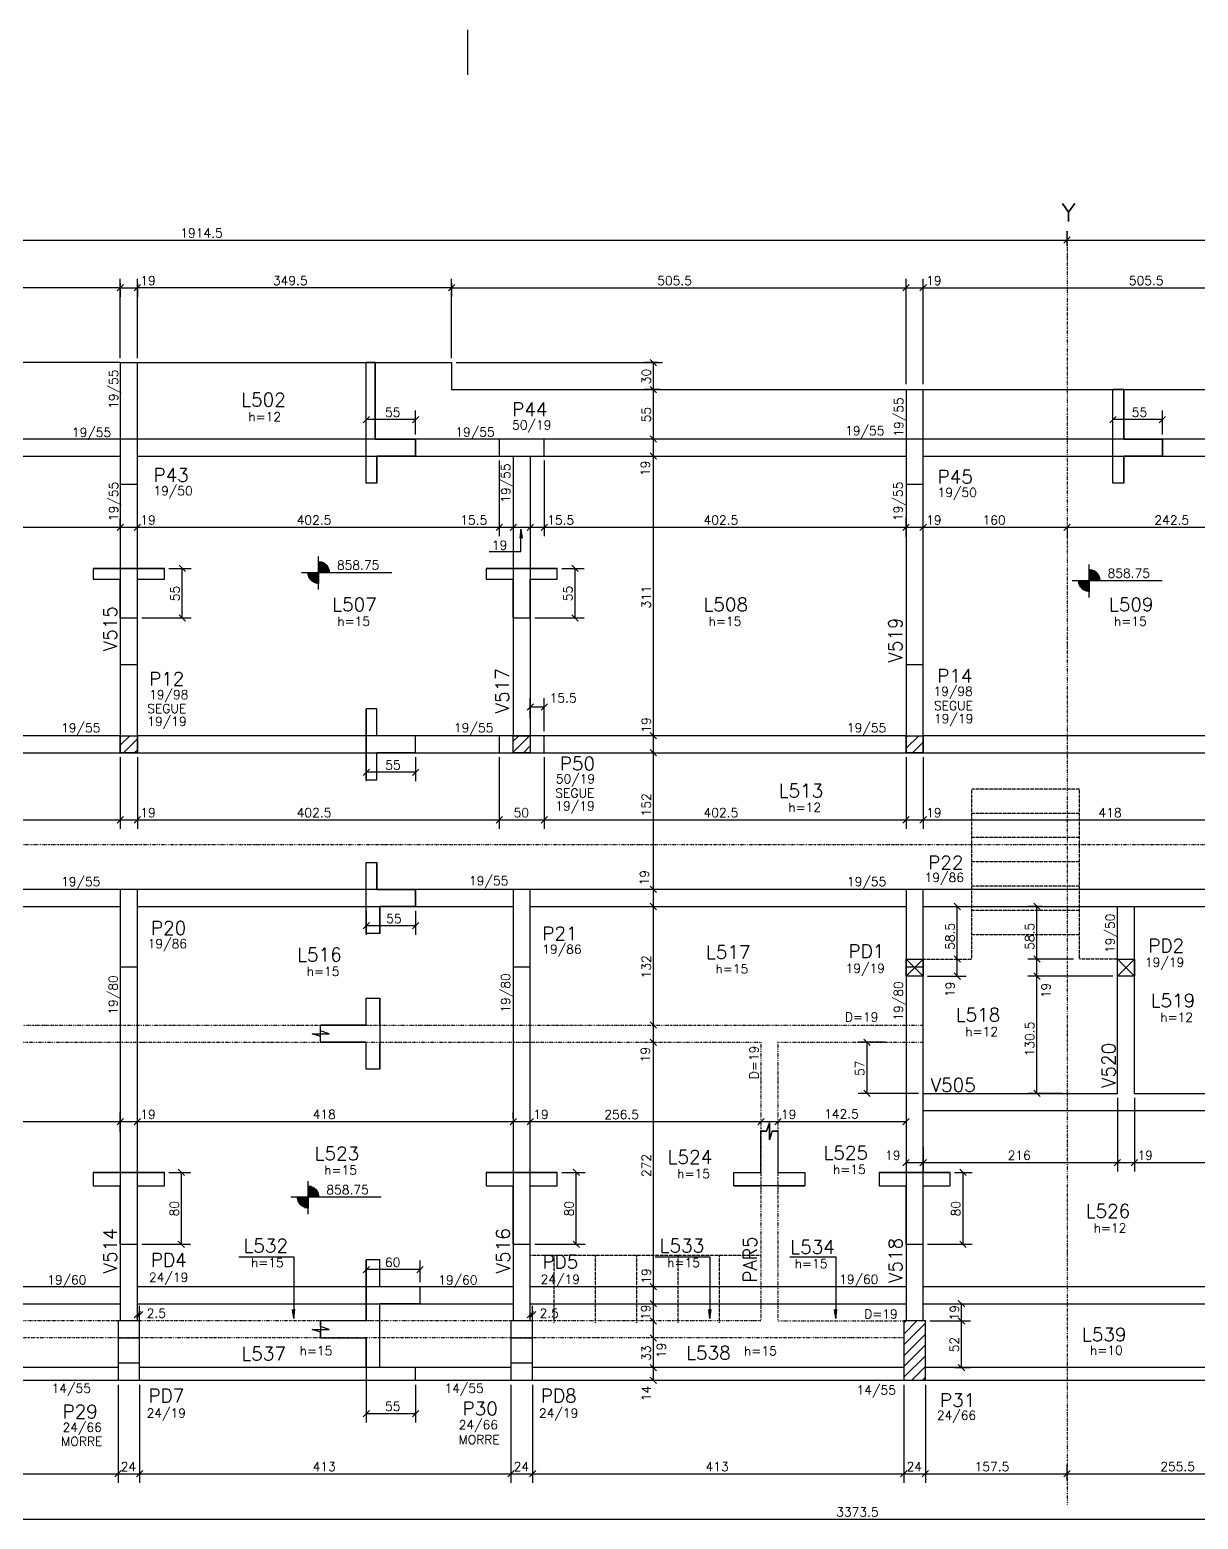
# Model space of a CAD drawing. Extents: x 715 to 5031, y 2524 to 4191.
# Drawn here: x 2140 to 3440, y 2534 to 4191 of the extents above; entities that cross this region are included whole.
import ezdxf

# ---------------------------------------------------------------- set-up
doc = ezdxf.new("R2010")
doc.units = 0
doc.header["$MEASUREMENT"] = 0
doc.linetypes.add('ESTILO_TQS_0004', pattern=[2, 0.5, -0.4, 0.1, -0.4, 0.1, -0.5])
doc.linetypes.add('ESTILO_TQS_0005', pattern=[0.4, 0.3, -0.1])
for name, color, linetype in [('2', 2, 'CONTINUOUS'), ('3', 3, 'CONTINUOUS'), ('4', 4, 'CONTINUOUS'), ('6', 6, 'CONTINUOUS'), ('7', 7, 'CONTINUOUS'), ('8', 8, 'CONTINUOUS'), ('9', 9, 'CONTINUOUS')]:
    doc.layers.add(name, color=color, linetype=linetype)
doc.styles.get("Standard").update_dxf_attribs({"font": 'ROMANS.SHX'})

msp = doc.modelspace()

# ---------------------------------------------------------------- linework, layer by layer
at = {"layer": '2', "linetype": 'Continuous'}
for p, q in [((3290.574966, 3953.366517), (3297.646034, 3960.437585)), ((3290.574966, 3953.366517), (3297.646034, 3960.437585)), ((2237.574966, 3900.363526), (2244.646034, 3907.434594)), ((2237.574966, 3900.363526), (2244.646034, 3907.434594)), ((2244.646034, 3907.434594), (2237.574966, 3900.363526)), ((2256.574966, 3900.363526), (2263.646034, 3907.434594)), ((2256.574966, 3900.363526), (2263.646034, 3907.434594)), ((2263.646034, 3907.434594), (2256.574966, 3900.363526)), ((2613.146034, 3907.434594), (2606.074966, 3900.363526)), ((3111.574966, 3900.363526), (3118.646034, 3907.434594)), ((3111.574966, 3900.363526), (3118.646034, 3907.434594)), ((3130.574966, 3900.363526), (3137.646034, 3907.434594)), ((3130.574966, 3900.363526), (3137.646034, 3907.434594)), ((2837.57233, 3817.079966), (2830.501263, 3824.151034)), ((2837.57233, 3787.079966), (2830.501263, 3794.151034)), ((2837.57233, 3787.079966), (2830.501263, 3794.151034)), ((2518.148264, 3760.882764), (2511.077196, 3753.811696)), ((2573.148264, 3760.882764), (2566.077196, 3753.811696)), ((3348.687475, 3760.882764), (3341.616407, 3753.811696)), ((3403.687475, 3760.882764), (3396.616407, 3753.811696)), ((2837.57233, 3732.079966), (2830.501263, 3739.151034)), ((2837.57233, 3732.079966), (2830.501263, 3739.151034)), ((2830.501263, 3739.151034), (2837.57233, 3732.079966)), ((2837.57233, 3732.079966), (2830.501263, 3739.151034)), ((2837.57233, 3713.079966), (2830.501263, 3720.151034)), ((2837.57233, 3713.079966), (2830.501263, 3720.151034)), ((2237.574966, 3633.922338), (2244.646034, 3640.993405)), ((2237.574966, 3633.922338), (2244.646034, 3640.993405)), ((2256.574966, 3633.922338), (2263.646034, 3640.993405)), ((2256.574966, 3633.922338), (2263.646034, 3640.993405)), ((2659.074966, 3633.922338), (2666.146034, 3640.993405)), ((2674.574966, 3633.922338), (2681.646034, 3640.993405)), ((2674.574966, 3633.922338), (2681.646034, 3640.993405)), ((2693.574966, 3633.922338), (2700.646034, 3640.993405)), ((2693.574966, 3633.922338), (2700.646034, 3640.993405)), ((2709.074966, 3633.922338), (2716.146034, 3640.993405)), ((3111.574966, 3633.922338), (3118.646034, 3640.993405)), ((3111.574966, 3633.922338), (3118.646034, 3640.993405)), ((3130.574966, 3633.922338), (3137.646034, 3640.993405)), ((3130.574966, 3633.922338), (3137.646034, 3640.993405)), ((3290.574966, 3633.922338), (3297.646034, 3640.993405)), ((3290.574966, 3633.922338), (3297.646034, 3640.993405)), ((2313.51276, 3588.152324), (2306.441693, 3595.223392)), ((2750.51276, 3588.152324), (2743.441693, 3595.223392)), ((2313.51276, 3533.152324), (2306.441693, 3540.223392)), ((2750.51276, 3533.152324), (2743.441693, 3540.223392)), ((2700.646034, 3441.070175), (2693.574966, 3433.999107)), ((2716.14601, 3441.070175), (2709.074942, 3433.999107)), ((2837.57233, 3402.079966), (2830.501263, 3409.151034)), ((2837.57233, 3402.079966), (2830.501263, 3409.151034)), ((2837.57233, 3402.079966), (2830.501263, 3409.151034)), ((2837.57233, 3383.079966), (2830.501263, 3390.151034)), ((2837.57233, 3383.079966), (2830.501263, 3390.151034)), ((2518.148264, 3368.400615), (2511.077196, 3361.329547)), ((2573.148264, 3368.400615), (2566.077196, 3361.329547)), ((2237.574966, 3308.492612), (2244.646034, 3315.563679)), ((2237.574966, 3308.492612), (2244.646034, 3315.563679)), ((2256.574966, 3308.492612), (2263.646034, 3315.563679)), ((2256.574966, 3308.492612), (2263.646034, 3315.563679)), ((2659.074942, 3308.492612), (2666.14601, 3315.563679)), ((2659.074942, 3308.492612), (2666.14601, 3315.563679)), ((2709.074942, 3308.492612), (2716.14601, 3315.563679)), ((2709.074942, 3308.492612), (2716.14601, 3315.563679)), ((3111.574966, 3308.492612), (3118.646034, 3315.563679)), ((3111.574966, 3308.492612), (3118.646034, 3315.563679)), ((3130.574966, 3308.492612), (3137.646034, 3315.563679)), ((3130.574966, 3308.492612), (3137.646034, 3315.563679)), ((3130.574966, 3308.492612), (3137.646034, 3315.563679)), ((2837.57233, 3231.079966), (2830.501263, 3238.151034)), ((2837.57233, 3231.079966), (2830.501263, 3238.151034)), ((2837.57233, 3212.079966), (2830.501263, 3219.151034)), ((2837.57233, 3212.079966), (2830.501263, 3219.151034)), ((2837.57233, 3212.079966), (2830.501263, 3219.151034)), ((3175.588624, 3212.079966), (3168.517556, 3219.151034)), ((3264.173933, 3212.079966), (3257.102866, 3219.151034)), ((2518.148264, 3197.670561), (2511.077196, 3190.599493)), ((2573.148264, 3197.670561), (2566.077196, 3190.599493)), ((3175.588624, 3153.579966), (3168.517556, 3160.651034)), ((3175.588624, 3153.579966), (3168.517556, 3160.651034)), ((3264.173933, 3153.579966), (3257.102866, 3160.651034)), ((3264.173933, 3153.579966), (3257.102866, 3160.651034)), ((3175.588624, 3134.579966), (3168.517556, 3141.651034)), ((3264.173933, 3134.579966), (3257.102866, 3141.651034)), ((3264.173933, 3134.579966), (3257.102866, 3141.651034)), ((2837.57233, 3080.079966), (2830.501263, 3087.151034)), ((2837.57233, 3080.079966), (2830.501263, 3087.151034)), ((2837.57233, 3061.079966), (2830.501263, 3068.151034)), ((2837.57233, 3061.079966), (2830.501263, 3068.151034)), ((3075.204661, 3061.079966), (3068.133594, 3068.151034)), ((3075.204661, 3004.079966), (3068.133594, 3011.151034)), ((3264.173933, 3004.079966), (3257.102866, 3011.151034)), ((2237.574966, 2972.778948), (2244.646034, 2979.850016)), ((2237.574966, 2972.778948), (2244.646034, 2979.850016)), ((2256.574966, 2972.778948), (2263.646034, 2979.850016)), ((2256.574966, 2972.778948), (2263.646034, 2979.850016)), ((2674.574966, 2972.778948), (2681.646034, 2979.850016)), ((2674.574966, 2972.778948), (2681.646034, 2979.850016)), ((2693.574966, 2972.778948), (2700.646034, 2979.850016)), ((2693.574966, 2972.778948), (2700.646034, 2979.850016)), ((2950.074966, 2972.778948), (2957.146034, 2979.850016)), ((2950.074966, 2972.778948), (2957.146034, 2979.850016)), ((2969.074966, 2972.778948), (2976.146034, 2979.850016)), ((2969.074966, 2972.778948), (2976.146034, 2979.850016)), ((3111.574966, 2972.778948), (3118.646034, 2979.850016)), ((3111.574966, 2927.242188), (3118.646034, 2934.313256)), ((3130.574966, 2927.242188), (3137.646034, 2934.313256)), ((3130.574966, 2927.242188), (3137.646034, 2934.313256)), ((3346.575082, 2927.242188), (3353.64615, 2934.313256)), ((3346.575082, 2927.242188), (3353.64615, 2934.313256)), ((3365.575082, 2927.242188), (3372.64615, 2934.313256)), ((3365.575082, 2927.242188), (3372.64615, 2934.313256)), ((2312.69836, 2916.29555), (2305.627293, 2923.366618)), ((2751.854482, 2916.29555), (2744.783414, 2923.366618)), ((3181.987086, 2916.29555), (3174.916018, 2923.366618)), ((2312.69836, 2836.29555), (2305.627293, 2843.366618)), ((2751.854482, 2836.29555), (2744.783414, 2843.366618)), ((3181.987086, 2836.29555), (3174.916018, 2843.366618)), ((2518.148264, 2815.287384), (2511.077196, 2808.216316)), ((2578.148264, 2815.287384), (2571.077196, 2808.216316)), ((2837.57233, 2789.079966), (2830.501263, 2796.151034)), ((2837.57233, 2789.079966), (2830.501263, 2796.151034)), ((2837.57233, 2789.079966), (2830.501263, 2796.151034)), ((2837.57233, 2770.079966), (2830.501263, 2777.151034)), ((2837.57233, 2770.079966), (2830.501263, 2777.151034)), ((2837.57233, 2770.079966), (2830.501263, 2777.151034)), ((3180.296562, 2770.079966), (3173.225494, 2777.151034)), ((2263.646034, 2765.0201), (2256.574966, 2757.949032)), ((2266.146034, 2765.0201), (2259.074966, 2757.949032)), ((2700.646034, 2765.0201), (2693.574966, 2757.949032)), ((2703.146034, 2765.0201), (2696.074966, 2757.949032)), ((2837.57233, 2751.079966), (2830.501263, 2758.151034)), ((2837.57233, 2751.079966), (2830.501263, 2758.151034)), ((3180.296562, 2751.079966), (3173.225494, 2758.151034)), ((3180.296562, 2751.079966), (3173.225494, 2758.151034)), ((2837.57233, 2732.079966), (2830.501263, 2739.151034)), ((2837.57233, 2732.079966), (2830.501263, 2739.151034)), ((2837.57233, 2699.079966), (2830.501263, 2706.151034)), ((2837.57233, 2699.079966), (2830.501263, 2706.151034)), ((2837.57233, 2699.079966), (2830.501263, 2706.151034)), ((3180.296562, 2699.079966), (3173.225494, 2706.151034)), ((2837.57233, 2685.079966), (2830.501263, 2692.151034)), ((2511.077196, 2648.038343), (2518.148264, 2655.109411)), ((2511.077196, 2648.038343), (2518.148264, 2655.109411)), ((2566.077196, 2648.038343), (2573.148264, 2655.109411)), ((2235.074966, 2581.028585), (2242.146034, 2588.099652)), ((2235.074966, 2581.028585), (2242.146034, 2588.099652)), ((2259.074966, 2581.028585), (2266.146034, 2588.099652)), ((2259.074966, 2581.028585), (2266.146034, 2588.099652)), ((2672.074966, 2581.028585), (2679.146034, 2588.099652)), ((2672.074966, 2581.028585), (2679.146034, 2588.099652)), ((2696.074966, 2581.028585), (2703.146034, 2588.099652)), ((2696.074966, 2581.028585), (2703.146034, 2588.099652)), ((3109.074966, 2581.028585), (3116.146034, 2588.099652)), ((3109.074966, 2581.028585), (3116.146034, 2588.099652)), ((3133.074966, 2581.028585), (3140.146034, 2588.099652)), ((3133.074966, 2581.028585), (3140.146034, 2588.099652)), ((3290.574966, 2581.028585), (3297.646034, 2588.099652)), ((3290.574966, 2581.028585), (3297.646034, 2588.099652))]:
    msp.add_line(p, q, dxfattribs=at)
at = {"layer": '3', "linetype": 'Continuous'}
for p, q in [((2627.357615, 4190.908516), (2627.357615, 4140.909016)), ((2241.1105, 3820.6155), (1891.6105, 3820.6155)), ((2260.1105, 3820.6155), (2609.6105, 3820.6155)), ((2609.6105, 3820.6155), (2609.6105, 3790.6155)), ((2609.6105, 3790.6155), (3639.6105, 3790.6155)), ((2678.1105, 3716.6155), (2678.1105, 3405.6155)), ((2697.1105, 3716.6155), (2697.1105, 3405.6155)), ((2461.640425, 3568.220148), (2461.640425, 3605.075204)), ((2461.640425, 3599.82678), (2461.640425, 3574.82678)), ((2461.640425, 3599.219432), (2465.48955, 3599.219432)), ((2461.640425, 3598.426583), (2467.388888, 3598.426583)), ((2461.640425, 3597.633734), (2468.712683, 3597.633734)), ((2461.640425, 3596.840873), (2469.747944, 3596.840873)), ((2461.640425, 3596.048084), (2470.595284, 3596.048084)), ((3318.771649, 3559.197714), (3318.771649, 3596.05277)), ((2442.591532, 3587.32678), (2542.978295, 3587.32678)), ((2461.640377, 3586.533979), (2449.140377, 3586.533979)), ((2449.140425, 3587.32678), (2474.140425, 3587.32678)), ((2461.640377, 3585.741129), (2449.241372, 3585.741129)), ((2461.640377, 3584.94828), (2449.368735, 3584.94828)), ((2461.640377, 3584.155431), (2449.549361, 3584.155431)), ((2461.640377, 3583.36263), (2449.785633, 3583.36263)), ((2461.640377, 3582.569733), (2450.080939, 3582.569733)), ((2461.640377, 3581.776932), (2450.439997, 3581.776932)), ((2461.640377, 3580.984083), (2450.869151, 3580.984083)), ((2461.640377, 3580.191234), (2451.377173, 3580.191234)), ((2461.640377, 3579.398385), (2451.976557, 3579.398385)), ((2461.640425, 3595.255235), (2471.304293, 3595.255235)), ((2461.640425, 3594.462374), (2471.90363, 3594.462374)), ((2461.640425, 3593.669525), (2472.411652, 3593.669525)), ((2461.640425, 3592.876676), (2472.840805, 3592.876676)), ((2461.640425, 3592.083827), (2473.199864, 3592.083827)), ((2461.640425, 3591.290978), (2473.495169, 3591.290978)), ((2461.640425, 3590.498176), (2473.731442, 3590.498176)), ((2461.640425, 3589.705327), (2473.91202, 3589.705327)), ((2461.640425, 3588.912478), (2474.039431, 3588.912478)), ((2461.640425, 3588.119629), (2474.140425, 3588.119629)), ((3318.771649, 3590.804346), (3318.771649, 3565.804346)), ((3318.771649, 3590.196999), (3322.620774, 3590.196999)), ((3318.771649, 3589.404149), (3324.520111, 3589.404149)), ((3318.771649, 3588.6113), (3325.843907, 3588.6113)), ((3318.771649, 3587.818439), (3326.879168, 3587.818439)), ((3318.771649, 3587.02565), (3327.726507, 3587.02565)), ((3318.771649, 3586.232801), (3328.435517, 3586.232801)), ((3318.771649, 3585.43994), (3329.034853, 3585.43994)), ((3318.771649, 3584.647091), (3329.542876, 3584.647091)), ((3318.771649, 3583.854242), (3329.972029, 3583.854242)), ((3318.771649, 3583.061393), (3330.331087, 3583.061393)), ((3318.771649, 3582.268544), (3330.626393, 3582.268544)), ((3318.771649, 3581.475742), (3330.862665, 3581.475742)), ((3318.771649, 3580.682893), (3331.043244, 3580.682893)), ((3318.771649, 3579.890044), (3331.170655, 3579.890044)), ((3318.771649, 3579.097195), (3331.271649, 3579.097195)), ((2461.640377, 3578.605583), (2452.685519, 3578.605583)), ((2461.640377, 3577.812675), (2453.532858, 3577.812675)), ((2461.640377, 3577.019873), (2454.568119, 3577.019873)), ((2461.640377, 3576.227024), (2455.891915, 3576.227024)), ((2461.640377, 3575.434175), (2457.7913, 3575.434175)), ((3299.722755, 3578.304346), (3400.109519, 3578.304346)), ((3318.771601, 3577.511545), (3306.271601, 3577.511545)), ((3306.271649, 3578.304346), (3331.271649, 3578.304346)), ((3318.771601, 3576.718696), (3306.372595, 3576.718696)), ((3318.771601, 3575.925846), (3306.499958, 3575.925846)), ((3318.771601, 3575.132997), (3306.680584, 3575.132997)), ((3318.771601, 3574.340196), (3306.916857, 3574.340196)), ((3318.771601, 3573.547299), (3307.212162, 3573.547299)), ((3318.771601, 3572.754498), (3307.571221, 3572.754498)), ((3318.771601, 3571.961649), (3308.000374, 3571.961649)), ((3318.771601, 3571.1688), (3308.508396, 3571.1688)), ((3318.771601, 3570.375951), (3309.107781, 3570.375951)), ((3318.771601, 3569.583149), (3309.816742, 3569.583149)), ((3318.771601, 3568.790241), (3310.664082, 3568.790241)), ((3318.771601, 3567.997439), (3311.699343, 3567.997439)), ((3318.771601, 3567.20459), (3313.023138, 3567.20459)), ((3318.771601, 3566.411741), (3314.922524, 3566.411741)), ((2241.1105, 3395.108767), (2251.617233, 3405.6155)), ((2244.638048, 3386.6155), (2260.1105, 3402.087952)), ((2678.1105, 3387.338602), (2696.387398, 3405.6155)), ((2678.1105, 3399.359417), (2684.366583, 3405.6155)), ((3115.1105, 3391.589251), (3129.136749, 3405.6155)), ((3115.1105, 3403.610067), (3117.115933, 3405.6155)), ((3122.157564, 3386.6155), (3134.1105, 3398.568436)), ((2256.658864, 3386.6155), (2260.1105, 3390.067136)), ((2689.408214, 3386.6155), (2697.1105, 3394.317786)), ((3350.110616, 3007.6155), (3350.110616, 3215.6155)), ((3369.110616, 3007.6155), (3369.110616, 3215.6155)), ((3134.1105, 3007.6155), (3350.110616, 3007.6155)), ((3369.110616, 3007.6155), (3552.1105, 3007.6155)), ((3134.1105, 2988.6155), (3552.1105, 2988.6155)), ((2449.938842, 2873.351133), (2449.938842, 2910.206189)), ((2449.938842, 2904.957765), (2449.938842, 2879.957765)), ((2449.938842, 2904.350417), (2453.787967, 2904.350417)), ((2449.938842, 2903.557568), (2455.687305, 2903.557568)), ((2449.938842, 2902.764719), (2457.0111, 2902.764719)), ((2449.938842, 2901.971858), (2458.046362, 2901.971858)), ((2449.938842, 2901.179068), (2458.893701, 2901.179068)), ((2449.938842, 2900.386219), (2459.60271, 2900.386219)), ((2449.938842, 2899.593358), (2460.202047, 2899.593358)), ((2430.889949, 2892.457765), (2531.276712, 2892.457765)), ((2449.938795, 2891.664963), (2437.438795, 2891.664963)), ((2437.438842, 2892.457765), (2462.438842, 2892.457765)), ((2449.938795, 2890.872114), (2437.539789, 2890.872114)), ((2449.938795, 2890.079265), (2437.667152, 2890.079265)), ((2449.938795, 2889.286416), (2437.847778, 2889.286416)), ((2449.938795, 2888.493615), (2438.084051, 2888.493615)), ((2449.938795, 2887.700718), (2438.379356, 2887.700718)), ((2449.938795, 2886.907916), (2438.738414, 2886.907916)), ((2449.938795, 2886.115067), (2439.167568, 2886.115067)), ((2449.938795, 2885.322218), (2439.67559, 2885.322218)), ((2449.938795, 2884.529369), (2440.274974, 2884.529369)), ((2449.938795, 2883.736568), (2440.983936, 2883.736568)), ((2449.938842, 2898.800509), (2460.710069, 2898.800509)), ((2449.938842, 2898.00766), (2461.139223, 2898.00766)), ((2449.938842, 2897.214811), (2461.498281, 2897.214811)), ((2449.938842, 2896.421962), (2461.793586, 2896.421962)), ((2449.938842, 2895.629161), (2462.029859, 2895.629161)), ((2449.938842, 2894.836312), (2462.210437, 2894.836312)), ((2449.938842, 2894.043463), (2462.337848, 2894.043463)), ((2449.938842, 2893.250614), (2462.438842, 2893.250614)), ((2449.938795, 2882.943659), (2441.831276, 2882.943659)), ((2449.938795, 2882.150858), (2442.866537, 2882.150858)), ((2449.938795, 2881.358009), (2444.190332, 2881.358009)), ((2449.938795, 2880.56516), (2446.089717, 2880.56516)), ((3112.6105, 2739.965226), (3127.260774, 2754.6155)), ((3112.6105, 2751.986042), (3115.239958, 2754.6155)), ((3112.6105, 2727.944411), (3136.6105, 2751.944411)), ((3112.6105, 2715.923596), (3136.6105, 2739.923596)), ((3112.6105, 2703.90278), (3136.6105, 2727.90278)), ((3112.6105, 2691.881965), (3136.6105, 2715.881965)), ((3121.36485, 2688.6155), (3136.6105, 2703.86115)), ((3133.385665, 2688.6155), (3136.6105, 2691.840335))]:
    msp.add_line(p, q, dxfattribs=at)
at = {"layer": '3', "linetype": 'ESTILO_TQS_0004'}
for p, q in [((1398.6105, 3083.6155), (3134.1105, 3083.6155)), ((1443.6105, 3064.6155), (2953.6105, 3064.6155)), ((2953.6105, 3064.6155), (2953.6105, 2754.6155)), ((2972.6105, 3064.6155), (2972.6105, 2754.6155)), ((2972.6105, 3064.6155), (3134.1105, 3064.6155)), ((2972.6105, 2754.6155), (3112.6105, 2754.6155)), ((3112.6105, 2735.6155), (1655.612495, 2735.6155))]:
    msp.add_line(p, q, dxfattribs=at)
at = {"layer": '3', "linetype": 'Continuous'}
for points in [[(2241.1105, 3820.6155), (2241.1105, 3735.6155)], [(2241.1105, 3820.6155), (2260.1105, 3820.6155)], [(2260.1105, 3735.6155), (2260.1105, 3820.6155)], [(3115.1105, 3790.6155), (3115.1105, 3735.6155)], [(3134.1105, 3735.6155), (3134.1105, 3790.6155)], [(2241.1105, 3735.6155), (1838.6105, 3735.6155)], [(2662.6105, 3735.6155), (2260.1105, 3735.6155)], [(3115.1105, 3735.6155), (2712.6105, 3735.6155)], [(3536.6105, 3735.6155), (3134.1105, 3735.6155)], [(1838.6105, 3716.6155), (2241.1105, 3716.6155)], [(2260.1105, 3716.6155), (2662.6105, 3716.6155)], [(2712.6105, 3716.6155), (3115.1105, 3716.6155)], [(3134.1105, 3716.6155), (3536.6105, 3716.6155)], [(2241.1105, 3685.6155), (2241.1105, 3484.6155)], [(2260.1105, 3484.6155), (2260.1105, 3685.6155)], [(3115.1105, 3685.6155), (3115.1105, 3484.6155)], [(3134.1105, 3484.6155), (3134.1105, 3685.6155)], [(2241.1105, 3405.6155), (1853.6105, 3405.6155)], [(2662.610476, 3405.6155), (2260.1105, 3405.6155)], [(3115.1105, 3405.6155), (2712.610476, 3405.6155)], [(3536.6105, 3405.6155), (3134.1105, 3405.6155)], [(1853.6105, 3386.6155), (2241.1105, 3386.6155)], [(2260.1105, 3386.6155), (2662.610476, 3386.6155)], [(2712.610476, 3386.6155), (3115.1105, 3386.6155)], [(3134.1105, 3386.6155), (3536.6105, 3386.6155)], [(2241.1105, 3234.6155), (1853.6105, 3234.6155)], [(2678.1105, 3234.6155), (2260.1105, 3234.6155)], [(3115.1105, 3234.6155), (2697.1105, 3234.6155)], [(3552.1105, 3234.6155), (3134.1105, 3234.6155)], [(1853.6105, 3215.6155), (2241.1105, 3215.6155)], [(2260.1105, 3215.6155), (2678.1105, 3215.6155)], [(2697.1105, 3215.6155), (3115.1105, 3215.6155)], [(3134.1105, 3215.6155), (3552.1105, 3215.6155)], [(2241.1105, 3148.6155), (2241.1105, 2773.6155)], [(2260.1105, 2773.6155), (2260.1105, 3148.6155)], [(2678.1105, 3148.6155), (2678.1105, 2773.6155)], [(2697.1105, 2773.6155), (2697.1105, 3148.6155)], [(3115.1105, 3148.6155), (3115.1105, 2773.6155)], [(3134.1105, 2773.6155), (3134.1105, 3148.6155)], [(2241.1105, 2792.6155), (1823.1105, 2792.6155)], [(2678.1105, 2792.6155), (2260.1105, 2792.6155)], [(3115.1105, 2792.6155), (2697.1105, 2792.6155)], [(3552.1105, 2792.6155), (3134.1105, 2792.6155)], [(1823.1105, 2773.6155), (2241.1105, 2773.6155)], [(2241.1105, 2773.6155), (2241.1105, 2754.6155)], [(2260.1105, 2773.6155), (2678.1105, 2773.6155)], [(2260.1105, 2754.6155), (2260.1105, 2773.6155)], [(2260.1105, 2754.6155), (2260.1105, 2773.6155)], [(2678.1105, 2773.6155), (2678.1105, 2754.6155)], [(2697.1105, 2773.6155), (3115.1105, 2773.6155)], [(2697.1105, 2754.6155), (2697.1105, 2773.6155)], [(3115.1105, 2773.6155), (3115.1105, 2754.6155)], [(3134.1105, 2773.6155), (3552.1105, 2773.6155)], [(3134.1105, 2754.6155), (3134.1105, 2773.6155)], [(2238.6105, 2702.6155), (1825.6105, 2702.6155)], [(2675.6105, 2702.6155), (2262.6105, 2702.6155)], [(3112.6105, 2702.6155), (2699.6105, 2702.6155)], [(3549.6105, 2702.6155), (3136.6105, 2702.6155)], [(1825.6105, 2688.6155), (2238.6105, 2688.6155)], [(2262.6105, 2688.6155), (2675.6105, 2688.6155)], [(2699.6105, 2688.6155), (3112.6105, 2688.6155)], [(3136.6105, 2688.6155), (3549.6105, 2688.6155)]]:
    msp.add_lwpolyline(points, dxfattribs=at)
at = {"layer": '3', "linetype": 'ESTILO_TQS_0004'}
msp.add_lwpolyline([(2953.6105, 2754.6155), (1665.291712, 2754.6155), (1443.6105, 2964.451151)], dxfattribs=at)
at = {"layer": '6', "linetype": 'Continuous'}
for p, q in [((2514.61273, 3735.6155), (2514.61273, 3820.6155)), ((2524.61273, 3820.6155), (2514.61273, 3820.6155)), ((2524.61273, 3735.6155), (2524.61273, 3820.6155)), ((3345.151941, 3735.6155), (3345.151941, 3790.6155)), ((3357.151941, 3790.6155), (3345.151941, 3790.6155)), ((3357.151941, 3735.6155), (3357.151941, 3790.6155)), ((2514.61273, 3716.6155), (2514.61273, 3735.6155)), ((2524.61273, 3735.6155), (2569.61273, 3735.6155)), ((2569.61273, 3716.6155), (2569.61273, 3735.6155)), ((3345.151941, 3716.6155), (3345.151941, 3735.6155)), ((3357.151941, 3735.6155), (3400.151941, 3735.6155)), ((3400.151941, 3716.6155), (3400.151941, 3735.6155)), ((2514.61273, 3686.6155), (2514.61273, 3716.6155)), ((2526.61273, 3686.6155), (2526.61273, 3716.6155)), ((2526.61273, 3716.6155), (2569.61273, 3716.6155)), ((3345.151941, 3686.6155), (3345.151941, 3716.6155)), ((3357.151941, 3686.6155), (3357.151941, 3716.6155)), ((3357.151941, 3716.6155), (3400.151941, 3716.6155)), ((2211.1105, 3591.687858), (2241.1105, 3591.687858)), ((2211.1105, 3579.687858), (2241.1105, 3579.687858)), ((2241.1105, 3591.687858), (2260.1105, 3591.687858)), ((2241.1105, 3536.687858), (2241.1105, 3579.687858)), ((2260.1105, 3591.687858), (2290.1105, 3591.687858)), ((2260.1105, 3579.687858), (2290.1105, 3579.687858)), ((2260.1105, 3536.687858), (2260.1105, 3579.687858)), ((2648.1105, 3591.687858), (2678.1105, 3591.687858)), ((2648.1105, 3579.687858), (2678.1105, 3579.687858)), ((2678.1105, 3591.687858), (2697.1105, 3591.687858)), ((2678.1105, 3536.687858), (2678.1105, 3579.687858)), ((2697.1105, 3591.687858), (2727.1105, 3591.687858)), ((2697.1105, 3579.687858), (2727.1105, 3579.687858)), ((2697.1105, 3536.687858), (2697.1105, 3579.687858)), ((2241.1105, 3536.687858), (2260.1105, 3536.687858)), ((2678.1105, 3536.687858), (2697.1105, 3536.687858)), ((2514.61273, 3405.6155), (2514.61273, 3435.6155)), ((2526.61273, 3405.6155), (2526.61273, 3435.6155)), ((2514.61273, 3386.6155), (2514.61273, 3405.6155)), ((2569.61273, 3405.6155), (2526.61273, 3405.6155)), ((2569.61273, 3386.6155), (2569.61273, 3405.6155)), ((2514.61273, 3356.6155), (2514.61273, 3386.6155)), ((2526.61273, 3356.6155), (2526.61273, 3386.6155)), ((2569.61273, 3386.6155), (2526.61273, 3386.6155)), ((2514.61273, 3234.6155), (2514.61273, 3264.6155)), ((2526.61273, 3234.6155), (2526.61273, 3264.6155)), ((2514.61273, 3215.6155), (2514.61273, 3234.6155)), ((2569.61273, 3234.6155), (2526.61273, 3234.6155)), ((2569.61273, 3215.6155), (2569.61273, 3234.6155)), ((2514.61273, 3185.6155), (2514.61273, 3215.6155)), ((2529.61273, 3185.6155), (2529.61273, 3215.6155)), ((2569.61273, 3215.6155), (2529.61273, 3215.6155)), ((2514.61273, 3083.6155), (2514.61273, 3113.6155)), ((2529.61273, 3083.6155), (2529.61273, 3113.6155)), ((2514.61273, 3083.6155), (2463.870416, 3083.6155)), ((2529.61273, 3083.6155), (2529.61273, 3064.6155)), ((2463.870416, 3064.6155), (2514.61273, 3064.6155)), ((2514.61273, 3034.6155), (2514.61273, 3064.6155)), ((2529.61273, 3034.6155), (2529.61273, 3064.6155)), ((2953.6105, 2919.831084), (2953.6105, 2965.590326)), ((2972.6105, 2965.590326), (2972.6105, 2919.831084)), ((2211.1105, 2919.831084), (2241.1105, 2919.831084)), ((2241.1105, 2919.831084), (2260.1105, 2919.831084)), ((2260.1105, 2919.831084), (2290.1105, 2919.831084)), ((2648.1105, 2919.831084), (2678.1105, 2919.831084)), ((2678.1105, 2919.831084), (2697.1105, 2919.831084)), ((2697.1105, 2919.831084), (2727.1105, 2919.831084)), ((2923.6105, 2919.831084), (2953.6105, 2919.831084)), ((2972.6105, 2919.831084), (3002.6105, 2919.831084)), ((3085.1105, 2919.831084), (3115.1105, 2919.831084)), ((3115.1105, 2919.831084), (3134.1105, 2919.831084)), ((3134.1105, 2919.831084), (3164.1105, 2919.831084)), ((2211.1105, 2904.831084), (2241.1105, 2904.831084)), ((2241.1105, 2839.831084), (2241.1105, 2904.831084)), ((2260.1105, 2839.831084), (2260.1105, 2904.831084)), ((2260.1105, 2904.831084), (2290.1105, 2904.831084)), ((2648.1105, 2904.831084), (2678.1105, 2904.831084)), ((2678.1105, 2839.831084), (2678.1105, 2904.831084)), ((2697.1105, 2839.831084), (2697.1105, 2904.831084)), ((2697.1105, 2904.831084), (2727.1105, 2904.831084)), ((2923.6105, 2904.831084), (2953.6105, 2904.831084)), ((2972.6105, 2904.831084), (2953.6105, 2904.831084)), ((2972.6105, 2904.831084), (3002.6105, 2904.831084)), ((3085.1105, 2904.831084), (3115.1105, 2904.831084)), ((3115.1105, 2839.831084), (3115.1105, 2904.831084)), ((3134.1105, 2839.831084), (3134.1105, 2904.831084)), ((3134.1105, 2904.831084), (3164.1105, 2904.831084)), ((2241.1105, 2839.831084), (2260.1105, 2839.831084)), ((2678.1105, 2839.831084), (2697.1105, 2839.831084)), ((3115.1105, 2839.831084), (3134.1105, 2839.831084)), ((2514.61273, 2792.6155), (2514.61273, 2822.6155)), ((2529.61273, 2792.6155), (2529.61273, 2822.6155)), ((2514.61273, 2773.6155), (2514.61273, 2792.6155)), ((2574.61273, 2792.6155), (2529.61273, 2792.6155)), ((2574.61273, 2773.6155), (2574.61273, 2792.6155)), ((2514.61273, 2754.6155), (2514.61273, 2773.6155)), ((2529.61273, 2733.6155), (2529.61273, 2773.6155)), ((2574.61273, 2773.6155), (2529.61273, 2773.6155)), ((2514.61273, 2754.6155), (2463.870416, 2754.6155)), ((2463.870416, 2735.6155), (2514.61273, 2735.6155)), ((2514.61273, 2702.6155), (2514.61273, 2735.6155)), ((2529.61273, 2702.6155), (2529.61273, 2733.6155)), ((2514.61273, 2702.6155), (2514.61273, 2688.6155)), ((2569.61273, 2702.6155), (2529.61273, 2702.6155)), ((2569.61273, 2688.6155), (2569.61273, 2702.6155)), ((2514.61273, 2688.6155), (2569.61273, 2688.6155))]:
    msp.add_line(p, q, dxfattribs=at)
at = {"layer": '7', "linetype": 'Continuous'}
for points in [[(2241.1105, 3685.6155), (2260.1105, 3685.6155), (2260.1105, 3735.6155), (2241.1105, 3735.6155), (2241.1105, 3685.6155)], [(2662.6105, 3716.6155), (2712.6105, 3716.6155), (2712.6105, 3735.6155), (2662.6105, 3735.6155), (2662.6105, 3716.6155)], [(3115.1105, 3685.6155), (3134.1105, 3685.6155), (3134.1105, 3735.6155), (3115.1105, 3735.6155), (3115.1105, 3685.6155)], [(2241.1105, 3386.6155), (2260.1105, 3386.6155), (2260.1105, 3484.6155), (2241.1105, 3484.6155), (2241.1105, 3386.6155)], [(3115.1105, 3386.6155), (3134.1105, 3386.6155), (3134.1105, 3484.6155), (3115.1105, 3484.6155), (3115.1105, 3386.6155)], [(2241.1105, 3405.6155), (2260.1105, 3405.6155), (2260.1105, 3386.6155), (2241.1105, 3386.6155), (2241.1105, 3405.6155)], [(2662.610476, 3386.6155), (2712.610476, 3386.6155), (2712.610476, 3405.6155), (2662.610476, 3405.6155), (2662.610476, 3386.6155)], [(2678.1105, 3405.6155), (2697.1105, 3405.6155), (2697.1105, 3386.6155), (2678.1105, 3386.6155), (2678.1105, 3405.6155)], [(3115.1105, 3405.6155), (3134.1105, 3405.6155), (3134.1105, 3386.6155), (3115.1105, 3386.6155), (3115.1105, 3405.6155)], [(2241.1105, 3148.6155), (2260.1105, 3148.6155), (2260.1105, 3234.6155), (2241.1105, 3234.6155), (2241.1105, 3148.6155)], [(2678.1105, 3148.6155), (2697.1105, 3148.6155), (2697.1105, 3234.6155), (2678.1105, 3234.6155), (2678.1105, 3148.6155)], [(3115.1105, 3148.6155), (3134.1105, 3148.6155), (3134.1105, 3234.6155), (3115.1105, 3234.6155), (3115.1105, 3148.6155)], [(3115.1105, 3157.1155), (3134.1105, 3157.1155), (3134.1105, 3138.1155), (3115.1105, 3138.1155), (3115.1105, 3157.1155)], [(3350.110616, 3157.1155), (3369.110616, 3157.1155), (3369.110616, 3138.1155), (3350.110616, 3138.1155), (3350.110616, 3157.1155)], [(2238.6105, 2688.6155), (2262.6105, 2688.6155), (2262.6105, 2754.6155), (2238.6105, 2754.6155), (2238.6105, 2688.6155)], [(2238.6105, 2735.6155), (2262.6105, 2735.6155), (2262.6105, 2754.6155), (2238.6105, 2754.6155), (2238.6105, 2735.6155)], [(2675.6105, 2688.6155), (2699.6105, 2688.6155), (2699.6105, 2754.6155), (2675.6105, 2754.6155), (2675.6105, 2688.6155)], [(2675.6105, 2735.6155), (2699.6105, 2735.6155), (2699.6105, 2754.6155), (2675.6105, 2754.6155), (2675.6105, 2735.6155)], [(3112.6105, 2688.6155), (3136.6105, 2688.6155), (3136.6105, 2754.6155), (3112.6105, 2754.6155), (3112.6105, 2688.6155)], [(2238.6105, 2688.6155), (2262.6105, 2688.6155), (2262.6105, 2707.6155), (2238.6105, 2707.6155), (2238.6105, 2688.6155)], [(2675.6105, 2688.6155), (2699.6105, 2688.6155), (2699.6105, 2707.6155), (2675.6105, 2707.6155), (2675.6105, 2688.6155)]]:
    msp.add_lwpolyline(points, dxfattribs=at)
at = {"layer": '8', "linetype": 'Continuous'}
for points in [[(2514.61273, 3686.6155), (2514.61273, 3820.6155), (2524.61273, 3820.6155), (2524.61273, 3735.6155), (2569.61273, 3735.6155), (2569.61273, 3716.6155), (2526.61273, 3716.6155), (2526.61273, 3686.6155), (2514.61273, 3686.6155)], [(3345.151941, 3686.6155), (3345.151941, 3790.6155), (3357.151941, 3790.6155), (3357.151941, 3735.6155), (3400.151941, 3735.6155), (3400.151941, 3716.6155), (3357.151941, 3716.6155), (3357.151941, 3686.6155), (3345.151941, 3686.6155)], [(2211.1105, 3591.687858), (2211.1105, 3579.687858), (2241.1105, 3579.687858), (2241.1105, 3536.687858), (2260.1105, 3536.687858), (2260.1105, 3579.687858), (2290.1105, 3579.687858), (2290.1105, 3591.687858), (2211.1105, 3591.687858)], [(2648.1105, 3591.687858), (2648.1105, 3579.687858), (2678.1105, 3579.687858), (2678.1105, 3536.687858), (2697.1105, 3536.687858), (2697.1105, 3579.687858), (2727.1105, 3579.687858), (2727.1105, 3591.687858), (2648.1105, 3591.687858)], [(2514.61273, 3435.6155), (2514.61273, 3356.6155), (2526.61273, 3356.6155), (2526.61273, 3386.6155), (2569.61273, 3386.6155), (2569.61273, 3405.6155), (2526.61273, 3405.6155), (2526.61273, 3435.6155), (2514.61273, 3435.6155)], [(2526.61273, 3264.6155), (2526.61273, 3234.6155), (2569.61273, 3234.6155), (2569.61273, 3215.6155), (2529.61273, 3215.6155), (2529.61273, 3185.6155), (2514.61273, 3185.6155), (2514.61273, 3264.6155), (2526.61273, 3264.6155)], [(2463.870416, 3083.6155), (2514.61273, 3083.6155), (2514.61273, 3113.6155), (2529.61273, 3113.6155), (2529.61273, 3034.6155), (2514.61273, 3034.6155), (2514.61273, 3064.6155), (2463.870416, 3064.6155), (2463.870416, 3083.6155)], [(2923.6105, 2919.831084), (2953.6105, 2919.831084), (2953.6105, 2965.590326), (2959.943827, 2965.590326), (2963.1105, 2975.090326), (2963.1105, 2956.090326), (2966.277155, 2965.590326), (2972.6105, 2965.590326), (2972.6105, 2919.831084), (3002.6105, 2919.831084), (3002.6105, 2904.831084), (2923.6105, 2904.831084), (2923.6105, 2919.831084)], [(2211.1105, 2919.831084), (2211.1105, 2904.831084), (2241.1105, 2904.831084), (2241.1105, 2839.831084), (2260.1105, 2839.831084), (2260.1105, 2904.831084), (2290.1105, 2904.831084), (2290.1105, 2919.831084), (2211.1105, 2919.831084)], [(2648.1105, 2919.831084), (2648.1105, 2904.831084), (2678.1105, 2904.831084), (2678.1105, 2839.831084), (2697.1105, 2839.831084), (2697.1105, 2904.831084), (2727.1105, 2904.831084), (2727.1105, 2919.831084), (2648.1105, 2919.831084)], [(3085.1105, 2919.831084), (3085.1105, 2904.831084), (3115.1105, 2904.831084), (3115.1105, 2839.831084), (3134.1105, 2839.831084), (3134.1105, 2904.831084), (3164.1105, 2904.831084), (3164.1105, 2919.831084), (3085.1105, 2919.831084)], [(2514.61273, 2822.6155), (2514.61273, 2754.6155), (2463.870416, 2754.6155), (2463.870416, 2735.6155), (2514.61273, 2735.6155), (2514.61273, 2702.6155), (2514.61273, 2688.6155), (2569.61273, 2688.6155), (2569.61273, 2702.6155), (2529.61273, 2702.6155), (2529.61273, 2773.6155), (2574.61273, 2773.6155), (2574.61273, 2792.6155), (2529.61273, 2792.6155), (2529.61273, 2822.6155), (2514.61273, 2822.6155)]]:
    msp.add_lwpolyline(points, dxfattribs=at)
at = {"layer": '9', "linetype": 'ESTILO_TQS_0004'}
for p, q in [((3294.1105, 3966.902051), (3294.1105, 2550.277091)), ((1116.41057, 3284.6155), (4997.668903, 3284.6155))]:
    msp.add_line(p, q, dxfattribs=at)
at = {"layer": '9', "linetype": 'Continuous'}
for p, q in [((3294.1105, 3950.060219), (3294.1105, 3966.902051)), ((1379.6105, 3956.902051), (3294.1105, 3956.902051)), ((3294.1105, 3956.902051), (4753.1105, 3956.902051)), ((2241.1105, 3825.6155), (2241.1105, 3913.89906)), ((2260.1105, 3825.6155), (2260.1105, 3913.89906)), ((2609.6105, 3825.6155), (2609.6105, 3913.89906)), ((3115.1105, 3796.54987), (3115.1105, 3913.89906)), ((3134.1105, 3796.54987), (3134.1105, 3913.89906)), ((2241.1105, 3903.89906), (1891.6105, 3903.89906)), ((2241.1105, 3908.89906), (2241.1105, 3893.89906)), ((2241.1105, 3903.89906), (2260.1105, 3903.89906)), ((2260.1105, 3908.89906), (2260.1105, 3893.89906)), ((2609.6105, 3903.89906), (2260.1105, 3903.89906)), ((2609.6105, 3908.89906), (2609.6105, 3893.89906)), ((2609.6105, 3903.89906), (3115.1105, 3903.89906)), ((3115.1105, 3903.89906), (3134.1105, 3903.89906)), ((3134.1105, 3903.89906), (3639.6105, 3903.89906)), ((2614.6105, 3820.6155), (2844.036797, 3820.6155)), ((2839.036797, 3820.6155), (2824.036797, 3820.6155)), ((2834.036797, 3790.6155), (2834.036797, 3820.6155)), ((2841.946704, 3790.6155), (2824.036797, 3790.6155)), ((2834.036797, 3735.6155), (2834.036797, 3790.6155)), ((2514.61273, 3740.6155), (2514.61273, 3767.34723)), ((2569.61273, 3740.6155), (2569.61273, 3767.34723)), ((3345.151941, 3740.6155), (3345.151941, 3767.34723)), ((3400.151941, 3740.6155), (3400.151941, 3767.34723)), ((2569.61273, 3757.34723), (2514.61273, 3757.34723)), ((3400.151941, 3757.34723), (3345.151941, 3757.34723)), ((2844.49245, 3735.6155), (2824.036797, 3735.6155)), ((2834.036797, 3716.6155), (2834.036797, 3735.6155)), ((2662.6105, 3711.6155), (2662.6105, 3627.457871)), ((2712.6105, 3711.6155), (2712.6105, 3627.457871)), ((2834.036797, 3405.6155), (2834.036797, 3716.6155)), ((2241.1105, 3635.357561), (2241.1105, 3647.457871)), ((2260.1105, 3635.357561), (2260.1105, 3647.457871)), ((3115.1105, 3626.687858), (3115.1105, 3647.457871)), ((3134.1105, 3626.687858), (3134.1105, 3647.457871)), ((1838.6105, 3637.457871), (2241.1105, 3637.457871)), ((2241.1105, 3637.457871), (2260.1105, 3637.457871)), ((2260.1105, 3637.457871), (2662.6105, 3637.457871)), ((2662.6105, 3640.489594), (2662.6105, 3627.457871)), ((2662.6105, 3637.457871), (2678.1105, 3637.457871)), ((2678.1105, 3641.160636), (2678.1105, 3627.457871)), ((2678.1105, 3637.457871), (2697.1105, 3637.457871)), ((2697.1105, 3637.457871), (2712.6105, 3637.457871)), ((2697.1105, 3634.852842), (2697.1105, 3627.457871)), ((2712.6105, 3637.457871), (3115.1105, 3637.457871)), ((3115.1105, 3637.457871), (3134.1105, 3637.457871)), ((3134.1105, 3637.457871), (3294.1105, 3637.457871)), ((3294.1105, 3637.457871), (3536.6105, 3637.457871)), ((3294.1105, 3635.932333), (3294.1105, 3627.457871)), ((2295.1105, 3591.687858), (2319.977226, 3591.687858)), ((2309.977226, 3536.687858), (2309.977226, 3591.687858)), ((2732.1105, 3591.687858), (2756.977226, 3591.687858)), ((2746.977226, 3536.687858), (2746.977226, 3591.687858)), ((2265.1105, 3536.687858), (2319.977226, 3536.687858)), ((2702.1105, 3536.687858), (2756.977226, 3536.687858)), ((2697.1105, 3424.980067), (2697.1105, 3447.534641)), ((2712.610476, 3410.6155), (2712.610476, 3447.534641)), ((2712.610476, 3437.534641), (2697.1105, 3437.534641)), ((2834.036797, 3386.6155), (2834.036797, 3405.6155)), ((2241.1105, 3381.6155), (2241.1105, 3302.028145)), ((2260.1105, 3381.6155), (2260.1105, 3302.028145)), ((2514.61273, 3381.6155), (2514.61273, 3354.865081)), ((2569.61273, 3381.6155), (2569.61273, 3354.865081)), ((2662.610476, 3381.6155), (2662.610476, 3302.028145)), ((2712.610476, 3381.6155), (2712.610476, 3302.028145)), ((2834.036797, 3234.6155), (2834.036797, 3386.6155)), ((3115.1105, 3381.6155), (3115.1105, 3302.028145)), ((3134.1105, 3381.6155), (3134.1105, 3302.028145)), ((2260.1105, 3376.6155), (2260.1105, 3302.028145)), ((2569.61273, 3364.865081), (2514.61273, 3364.865081)), ((3134.1105, 3332.925009), (3134.1105, 3302.028145)), ((1853.6105, 3312.028145), (2241.1105, 3312.028145)), ((2241.1105, 3312.028145), (2260.1105, 3312.028145)), ((2260.1105, 3312.028145), (2662.610476, 3312.028145)), ((2662.610476, 3312.028145), (2712.610476, 3312.028145)), ((2712.610476, 3312.028145), (3115.1105, 3312.028145)), ((3115.1105, 3312.028145), (3134.1105, 3312.028145)), ((3134.1105, 3312.028145), (3552.1105, 3312.028145)), ((2834.036797, 3215.6155), (2834.036797, 3234.6155)), ((2834.036797, 3083.6155), (2834.036797, 3215.6155)), ((3172.05309, 3157.1155), (3172.05309, 3215.6155)), ((3173.562577, 3215.6155), (3182.05309, 3215.6155)), ((3267.017766, 3215.6155), (3250.6384, 3215.6155)), ((3260.6384, 3157.1155), (3260.6384, 3215.6155)), ((2514.61273, 3210.6155), (2514.61273, 3184.135027)), ((2569.61273, 3210.6155), (2569.61273, 3184.135027)), ((2569.61273, 3194.135027), (2514.61273, 3194.135027)), ((3115.1105, 3157.1155), (3134.1105, 3138.1155)), ((3115.1105, 3138.1155), (3134.1105, 3157.1155)), ((3172.05309, 3138.1155), (3172.05309, 3157.1155)), ((3301.497707, 3157.1155), (3250.6384, 3157.1155)), ((3260.6384, 3138.1155), (3260.6384, 3157.1155)), ((3350.110616, 3157.1155), (3369.110616, 3138.1155)), ((3350.110616, 3138.1155), (3369.110616, 3157.1155)), ((3139.1105, 3138.1155), (3182.05309, 3138.1155)), ((3345.110616, 3138.1155), (3250.6384, 3138.1155)), ((3260.6384, 3007.6155), (3260.6384, 3138.1155)), ((2834.036797, 3064.6155), (2834.036797, 3083.6155)), ((2834.036797, 2792.6155), (2834.036797, 3064.6155)), ((3091.789286, 3064.6155), (3061.669128, 3064.6155)), ((3071.669128, 3007.6155), (3071.669128, 3064.6155)), ((3129.1105, 3007.6155), (3061.669128, 3007.6155)), ((3289.1105, 3007.6155), (3250.6384, 3007.6155)), ((3350.110616, 3002.6155), (3350.110616, 2920.777722)), ((3369.110616, 3002.6155), (3369.110616, 2920.777722)), ((2241.1105, 2964.459863), (2241.1105, 2986.314482)), ((2678.1105, 2979.961733), (2678.1105, 2986.314482)), ((2697.1105, 2976.100823), (2697.1105, 2986.314482)), ((3115.1105, 2988.024946), (3115.1105, 2966.314482)), ((1823.1105, 2976.314482), (2241.1105, 2976.314482)), ((2241.1105, 2976.314482), (2260.1105, 2976.314482)), ((2260.1105, 2976.314482), (2678.1105, 2976.314482)), ((2678.1105, 2976.314482), (2697.1105, 2976.314482)), ((2697.1105, 2976.314482), (2953.6105, 2976.314482)), ((2953.6105, 2976.314482), (2972.6105, 2976.314482)), ((2972.6105, 2976.314482), (3115.1105, 2976.314482)), ((3134.1105, 2948.635439), (3134.1105, 2920.777722)), ((3134.1105, 2933.482121), (3134.1105, 2920.777722)), ((2295.1105, 2919.831084), (2319.162826, 2919.831084)), ((2309.162826, 2839.831084), (2309.162826, 2919.831084)), ((2732.1105, 2919.831084), (2758.318948, 2919.831084)), ((2748.318948, 2839.831084), (2748.318948, 2919.831084)), ((3115.1105, 2932.381493), (3115.1105, 2920.777722)), ((3115.1105, 2930.777722), (3134.1105, 2930.777722)), ((3134.1105, 2930.777722), (3350.110616, 2930.777722)), ((3169.1105, 2919.831084), (3188.451552, 2919.831084)), ((3178.451552, 2839.831084), (3178.451552, 2919.831084)), ((3350.110616, 2930.777722), (3369.110616, 2930.777722)), ((3369.110616, 2930.777722), (3552.1105, 2930.777722)), ((2265.1105, 2839.831084), (2319.162826, 2839.831084)), ((2702.1105, 2839.831084), (2758.318948, 2839.831084)), ((3139.1105, 2839.831084), (3188.451552, 2839.831084)), ((2514.61273, 2797.6155), (2514.61273, 2821.75185)), ((2574.61273, 2797.6155), (2574.61273, 2821.75185)), ((2574.61273, 2811.75185), (2514.61273, 2811.75185)), ((2834.036797, 2773.6155), (2834.036797, 2792.6155)), ((2260.1105, 2759.6155), (2260.1105, 2771.484566)), ((2262.6105, 2754.6155), (2262.6105, 2771.484566)), ((2697.1105, 2759.6155), (2697.1105, 2771.484566)), ((2699.6105, 2754.6155), (2699.6105, 2771.484566)), ((2834.036797, 2702.6155), (2834.036797, 2773.6155)), ((2834.036797, 2754.6155), (2834.036797, 2773.6155)), ((3176.761028, 2754.6155), (3176.761028, 2773.6155)), ((2262.6105, 2761.484566), (2260.1105, 2761.484566)), ((2699.6105, 2761.484566), (2697.1105, 2761.484566)), ((2834.036797, 2735.6155), (2834.036797, 2754.6155)), ((3141.6105, 2754.6155), (3186.761028, 2754.6155)), ((3176.761028, 2702.6155), (3176.761028, 2754.6155)), ((2834.036797, 2702.6155), (2834.036797, 2735.6155)), ((2834.036797, 2688.6155), (2834.036797, 2702.6155)), ((3168.979935, 2702.6155), (3186.761028, 2702.6155)), ((2514.61273, 2697.6155), (2514.61273, 2641.573877)), ((2238.6105, 2683.6155), (2238.6105, 2574.564119)), ((2262.6105, 2683.6155), (2262.6105, 2574.564119)), ((2569.61273, 2683.6155), (2569.61273, 2641.573877)), ((2675.6105, 2683.6155), (2675.6105, 2574.564119)), ((2699.6105, 2683.6155), (2699.6105, 2574.564119)), ((3112.6105, 2683.6155), (3112.6105, 2574.564119)), ((3136.6105, 2683.6155), (3136.6105, 2574.564119)), ((2514.61273, 2651.573877), (2569.61273, 2651.573877)), ((3294.1105, 2576.930258), (3294.1105, 2594.564119)), ((1825.6105, 2584.564119), (2238.6105, 2584.564119)), ((2238.6105, 2584.564119), (2262.6105, 2584.564119)), ((2262.6105, 2584.564119), (2675.6105, 2584.564119)), ((2675.6105, 2584.564119), (2699.6105, 2584.564119)), ((2699.6105, 2584.564119), (3112.6105, 2584.564119)), ((3112.6105, 2584.564119), (3136.6105, 2584.564119)), ((3136.6105, 2584.564119), (3294.1105, 2584.564119)), ((3294.1105, 2584.564119), (3549.6105, 2584.564119)), ((1379.6105, 2534.000731), (4753.1105, 2534.000731))]:
    msp.add_line(p, q, dxfattribs=at)
at = {"layer": '9', "linetype": 'ESTILO_TQS_0005'}
for p, q in [((2514.61273, 3820.6155), (2529.61273, 3820.6155)), ((3308.1105, 3346.226563), (3188.1105, 3346.226563)), ((3188.1105, 3157.226563), (3188.1105, 3346.226563)), ((3308.1105, 3157.226563), (3308.1105, 3346.226563)), ((3308.1105, 3319.226563), (3188.1105, 3319.226563)), ((3308.1105, 3292.226563), (3188.1105, 3292.226563)), ((3308.1105, 3265.226563), (3188.1105, 3265.226563)), ((3308.1105, 3238.226563), (3188.1105, 3238.226563)), ((3308.1105, 3211.226563), (3188.1105, 3211.226563)), ((3308.1105, 3184.226563), (3188.1105, 3184.226563)), ((3134.1105, 3157.1155), (3188.1105, 3157.1155)), ((3308.1105, 3157.226563), (3350.110616, 3157.226563)), ((2697.1105, 2827.617171), (2953.6105, 2827.617171)), ((2723.6105, 2752.6155), (2723.6105, 2827.617171)), ((2769.6105, 2752.6155), (2769.6105, 2827.617171)), ((2815.6105, 2752.6155), (2815.6105, 2827.617171)), ((2861.6105, 2752.6155), (2861.6105, 2827.617171)), ((2907.6105, 2752.6155), (2907.6105, 2827.617171))]:
    msp.add_line(p, q, dxfattribs=at)
for points in [[(2569.61273, 3731.113613), (2569.61273, 3717.113613)], [(3400.151941, 3731.113613), (3400.151941, 3717.113613)]]:
    msp.add_lwpolyline(points, dxfattribs=at)
at = {"layer": '9', "linetype": 'Continuous'}
for points in [[(2651.4204, 3610.458842), (2686.716435, 3610.458842), (2686.716435, 3635.265292), (2688.021697, 3625.350844), (2686.716435, 3635.265292), (2685.411173, 3625.350844)], [(2463.870416, 3064.6155), (2463.870416, 3070.948845), (2454.370416, 3074.1155), (2473.370416, 3074.1155), (2463.870416, 3077.282173), (2463.870416, 3083.6155)], [(2972.6105, 2965.590326), (2966.277155, 2965.590326), (2963.1105, 2956.090326), (2963.1105, 2975.090326), (2959.943827, 2965.590326), (2953.6105, 2965.590326)], [(2373.093265, 2825.957722), (2434.056739, 2825.957722), (2434.056739, 2757.21615), (2432.751477, 2767.130598), (2434.056739, 2757.21615), (2435.362001, 2767.130598)], [(2835.963053, 2825.957722), (2896.926527, 2825.957722), (2896.926527, 2757.21615), (2895.621265, 2767.130598), (2896.926527, 2757.21615), (2898.231789, 2767.130598)], [(2985.900777, 2825.957722), (3036.801826, 2825.957722), (3036.801826, 2757.21615), (3035.496564, 2767.130598), (3036.801826, 2757.21615), (3038.107088, 2767.130598)], [(2463.870416, 2735.6155), (2463.870416, 2741.948845), (2454.370416, 2745.1155), (2473.370416, 2745.1155), (2463.870416, 2748.282173), (2463.870416, 2754.6155)]]:
    msp.add_lwpolyline(points, dxfattribs=at)

# ---------------------------------------------------------------- texts
at = {"layer": '2', "linetype": 'Continuous'}
for s, p in [('1914.5', (2307.8605, 3959.902051)), ('19', (2263.44383, 3906.89906)), ('349.5', (2410.8605, 3906.89906)), ('505.5', (2838.3605, 3906.89906)), ('19', (3137.44383, 3906.89906)), ('505.5', (3362.8605, 3906.89906)), ('55', (2535.61273, 3760.34723)), ('55', (3366.151941, 3760.34723)), ('19', (2263.44383, 3640.457871)), ('402.5', (2437.3605, 3640.457871)), ('15.5', (2619.27717, 3640.457871)), ('15.5', (2715.94383, 3640.457871)), ('402.5', (2889.8605, 3640.457871)), ('19', (3137.44383, 3640.457871)), ('160', (3200.1105, 3640.457871)), ('242.5', (3391.3605, 3640.457871)), ('19', (2654.410354, 3612.542527)), ('15.5', (2718.682895, 3442.613472)), ('55', (2535.870241, 3367.865081)), ('19', (2263.44383, 3315.028145)), ('402.5', (2437.360488, 3315.028145)), ('50', (2678.610476, 3315.028145)), ('402.5', (2889.860488, 3315.028145)), ('19', (3137.44383, 3315.028145)), ('418', (3329.1105, 3315.028145)), ('55', (2536.826153, 3197.135027)), ('19', (2263.44383, 2979.314482)), ('418', (2455.1105, 2979.314482)), ('19', (2700.44383, 2979.314482)), ('256.5', (2779.436686, 2979.115174)), ('19', (2975.94383, 2979.314482)), ('142.5', (3023.968972, 2979.862278)), ('19', (3091.77717, 2933.777722)), ('216', (3228.110558, 2933.777722)), ('19', (3372.443946, 2933.777722)), ('60', (2535.61273, 2814.75185)), ('2.5', (2270.441845, 2758.205985)), ('2.5', (2707.441845, 2758.205985)), ('55', (2535.61273, 2654.573877)), ('24', (2241.6105, 2587.564119)), ('413', (2455.1105, 2587.564119)), ('24', (2678.6105, 2587.564119)), ('413', (2892.1105, 2587.564119)), ('24', (3115.6105, 2587.564119)), ('157.5', (3191.3605, 2587.564119)), ('255.5', (3397.8605, 2587.564119)), ('3373.5', (3037.3605, 2537.000731))]:
    msp.add_text(s, height=10, dxfattribs=at).set_placement(p)
for s, p in [('30', (2831.036797, 3796.6155)), ('55', (2831.036797, 3754.1155)), ('19', (2830.024028, 3694.387029)), ('55', (2306.977226, 3555.187858)), ('55', (2743.977226, 3555.187858)), ('311', (2831.036797, 3547.1155)), ('19', (2831.036797, 3408.94883)), ('152', (2831.036797, 3315.89245)), ('19', (2829.066811, 3238.977422)), ('58.5', (3169.05309, 3167.3655)), ('58.5', (3257.6384, 3167.3655)), ('132', (2831.036797, 3135.6155)), ('19', (3169.05309, 3114.78217)), ('19', (3275.613295, 3113.573122)), ('130.5', (3257.6384, 3048.8655)), ('19', (2830.087997, 3042.264742)), ('57', (3068.669128, 3027.1155)), ('272', (2831.036797, 2914.6155)), ('80', (2306.162826, 2870.831084)), ('80', (2745.318948, 2870.831084)), ('80', (3175.451552, 2870.831084)), ('19', (2831.036797, 2795.94883)), ('19', (2830.415142, 2755.657151)), ('19', (3173.963902, 2755.038385)), ('52', (3173.761028, 2719.6155)), ('33', (2831.036797, 2710.1155)), ('19', (2847.821478, 2713.189679)), ('14', (2831.036797, 2665.28217))]:
    msp.add_text(s, height=10, rotation=90, dxfattribs=at).set_placement(p)
at = {"layer": '3', "linetype": 'Continuous'}
for s, p in [('19/55', (2238.577746, 3769.200661)), ('19/55', (3111.986704, 3738.245868)), ('19/55', (2674.885008, 3664.733928)), ('19/55', (2238.577746, 3644.308557)), ('19/55', (3111.26967, 3644.39916)), ('19/50', (3347.011927, 3163.878038)), ('19/80', (2238.184914, 3095.371335)), ('19/80', (2674.646878, 3097.594676)), ('19/80', (3111.588056, 3088.69585)), ('D=19', (2951.039041, 3023.418609))]:
    msp.add_text(s, height=10, rotation=90, dxfattribs=at).set_placement(p)
for s, p in [('h=12', (2383.560231, 3755.402718)), ('19/55', (2187.257985, 3737.949694)), ('19/55', (2613.808788, 3738.343066)), ('50/19', (2676.943208, 3746.198164)), ('19/55', (3047.381084, 3739.877041)), ('19/50', (2278.010267, 3673.058073)), ('19/50', (3150.13205, 3671.19384)), ('858.75', (2482.067138, 3590.379705)), ('858.75', (3339.198362, 3581.357271)), ('h=15', (2482.517334, 3527.948182)), ('h=15', (2895.427378, 3527.948182)), ('h=15', (3346.440135, 3527.948182)), ('19/98', (2273.165396, 3446.279358)), ('19/98', (3145.622106, 3449.972534)), ('SEGUE', (2271.144185, 3430.834015)), ('SEGUE', (3146.179818, 3433.969639)), ('19/19', (3146.179818, 3419.566977)), ('19/55', (2175.302597, 3409.3655)), ('19/19', (2271.144185, 3416.431353)), ('19/55', (2612.302597, 3409.3655)), ('19/55', (3049.302597, 3409.3655)), ('50/19', (2725.532941, 3352.589228)), ('SEGUE', (2725.068738, 3336.790159)), ('19/19', (2725.068738, 3322.387497)), ('h=12', (2984.062567, 3320.841349)), ('19/55', (2175.302597, 3238.3655)), ('19/55', (2629.031042, 3239.213313)), ('19/55', (3049.302597, 3238.3655)), ('19/86', (3135.721084, 3242.886691)), ('19/86', (2271.59037, 3169.200883)), ('19/86', (2710.430828, 3163.148979)), ('h=15', (2448.467348, 3138.505115)), ('h=15', (2903.13504, 3141.264858)), ('19/19', (3047.859588, 3141.846476)), ('19/19', (3380.775838, 3148.511215)), ('D=19', (3047.076974, 3087.6478)), ('h=12', (3397.820215, 3087.43901)), ('h=12', (3180.978942, 3071.547569)), ('h=15', (2467.908937, 2917.325966)), ('h=15', (2860.555589, 2913.343749)), ('h=15', (3033.879331, 2918.086438)), ('858.75', (2470.365555, 2895.51069)), ('h=12', (3323.733014, 2852.948372)), ('h=15', (2386.517133, 2814.501882)), ('h=15', (2849.386921, 2814.501882)), ('h=15', (2991.285807, 2813.28282)), ('19/60', (2159.793219, 2795.190163)), ('24/19', (2273.03513, 2798.014546)), ('19/60', (2594.711977, 2795.057452)), ('24/19', (2708.605383, 2795.906948)), ('19/60', (3040.704357, 2795.798685)), ('D=19', (3068.486705, 2757.326247)), ('h=15', (2440.51228, 2716.344817)), ('h=15', (2934.945267, 2716.268105)), ('h=10', (3319.747312, 2717.040029)), ('14/55', (2164.690381, 2674.584664)), ('14/55', (2601.690381, 2674.584664)), ('14/55', (3060.079629, 2672.578521)), ('24/19', (2270.381532, 2646.998185)), ('24/19', (2706.785299, 2646.998185)), ('24/66', (3149.346755, 2644.56827)), ('24/66', (2176.868142, 2631.134773)), ('24/66', (2617.516443, 2634.040396)), ('MORRE', (2175.277883, 2615.533119)), ('MORRE', (2617.3092, 2617.57956))]:
    msp.add_text(s, height=10, dxfattribs=at).set_placement(p)
at = {"layer": '4', "linetype": 'Continuous'}
for s, p in [('L502', (2375.651025, 3771.875437)), ('P44', (2676.943208, 3761.198164)), ('P43', (2278.010267, 3688.058073)), ('P45', (3150.13205, 3686.19384)), ('L507', (2476.888188, 3544.144018)), ('L508', (2889.798232, 3544.144018)), ('L509', (3340.810988, 3544.144018)), ('P14', (3149.73789, 3464.629552)), ('P12', (2273.165396, 3461.279358)), ('P50', (2729.94314, 3367.162434)), ('L513', (2973.449123, 3336.910904)), ('P22', (3139.691399, 3257.004399)), ('P20', (2275.159944, 3184.200883)), ('P21', (2710.430828, 3178.148979)), ('L516', (2437.853905, 3154.57467)), ('L517', (2892.521597, 3157.334413)), ('PD1', (3051.050085, 3158.402485)), ('PD2', (3384.500854, 3164.532705)), ('L519', (3387.206772, 3103.508565)), ('L518', (3170.365498, 3087.617124)), ('V505', (3142.460503, 3009.526253)), ('L523', (2457.295494, 2933.395521)), ('L524', (2849.942146, 2929.413303)), ('L525', (3023.265887, 2934.155993)), ('L526', (3314.930553, 2869.398218)), ('L532', (2378.168983, 2830.867098)), ('L533', (2841.03877, 2830.867098)), ('L534', (2986.351032, 2829.404223)), ('PD4', (2275.075041, 2814.878589)), ('PD5', (2710.645295, 2812.770991)), ('L539', (3310.781559, 2731.961014)), ('L537', (2375.815877, 2710.691377)), ('L538', (2870.488953, 2711.654135)), ('PD7', (2272.421443, 2663.862228)), ('PD8', (2708.825211, 2663.862228)), ('P31', (3152.820453, 2658.87353)), ('P29', (2176.868142, 2646.134773)), ('P30', (2621.797293, 2649.611176))]:
    msp.add_text(s, height=15, dxfattribs=at).set_placement(p)
for s, p in [('V515', (2237.3605, 3499.6155)), ('V519', (3110.72896, 3486.984706)), ('V517', (2673.401647, 3430.533786)), ('V520', (3347.949281, 3013.816775)), ('V514', (2237.3605, 2807.6155)), ('V516', (2674.3605, 2807.6155)), ('PAR5', (2948.99578, 2797.213384)), ('V518', (3110.795438, 2796.879325))]:
    msp.add_text(s, height=15, rotation=90, dxfattribs=at).set_placement(p)
at = {"layer": '6', "linetype": 'Continuous'}
msp.add_text('Y', height=20, dxfattribs=at).set_placement((3288.121217, 3977.537871))

doc.saveas('drawing.dxf')
